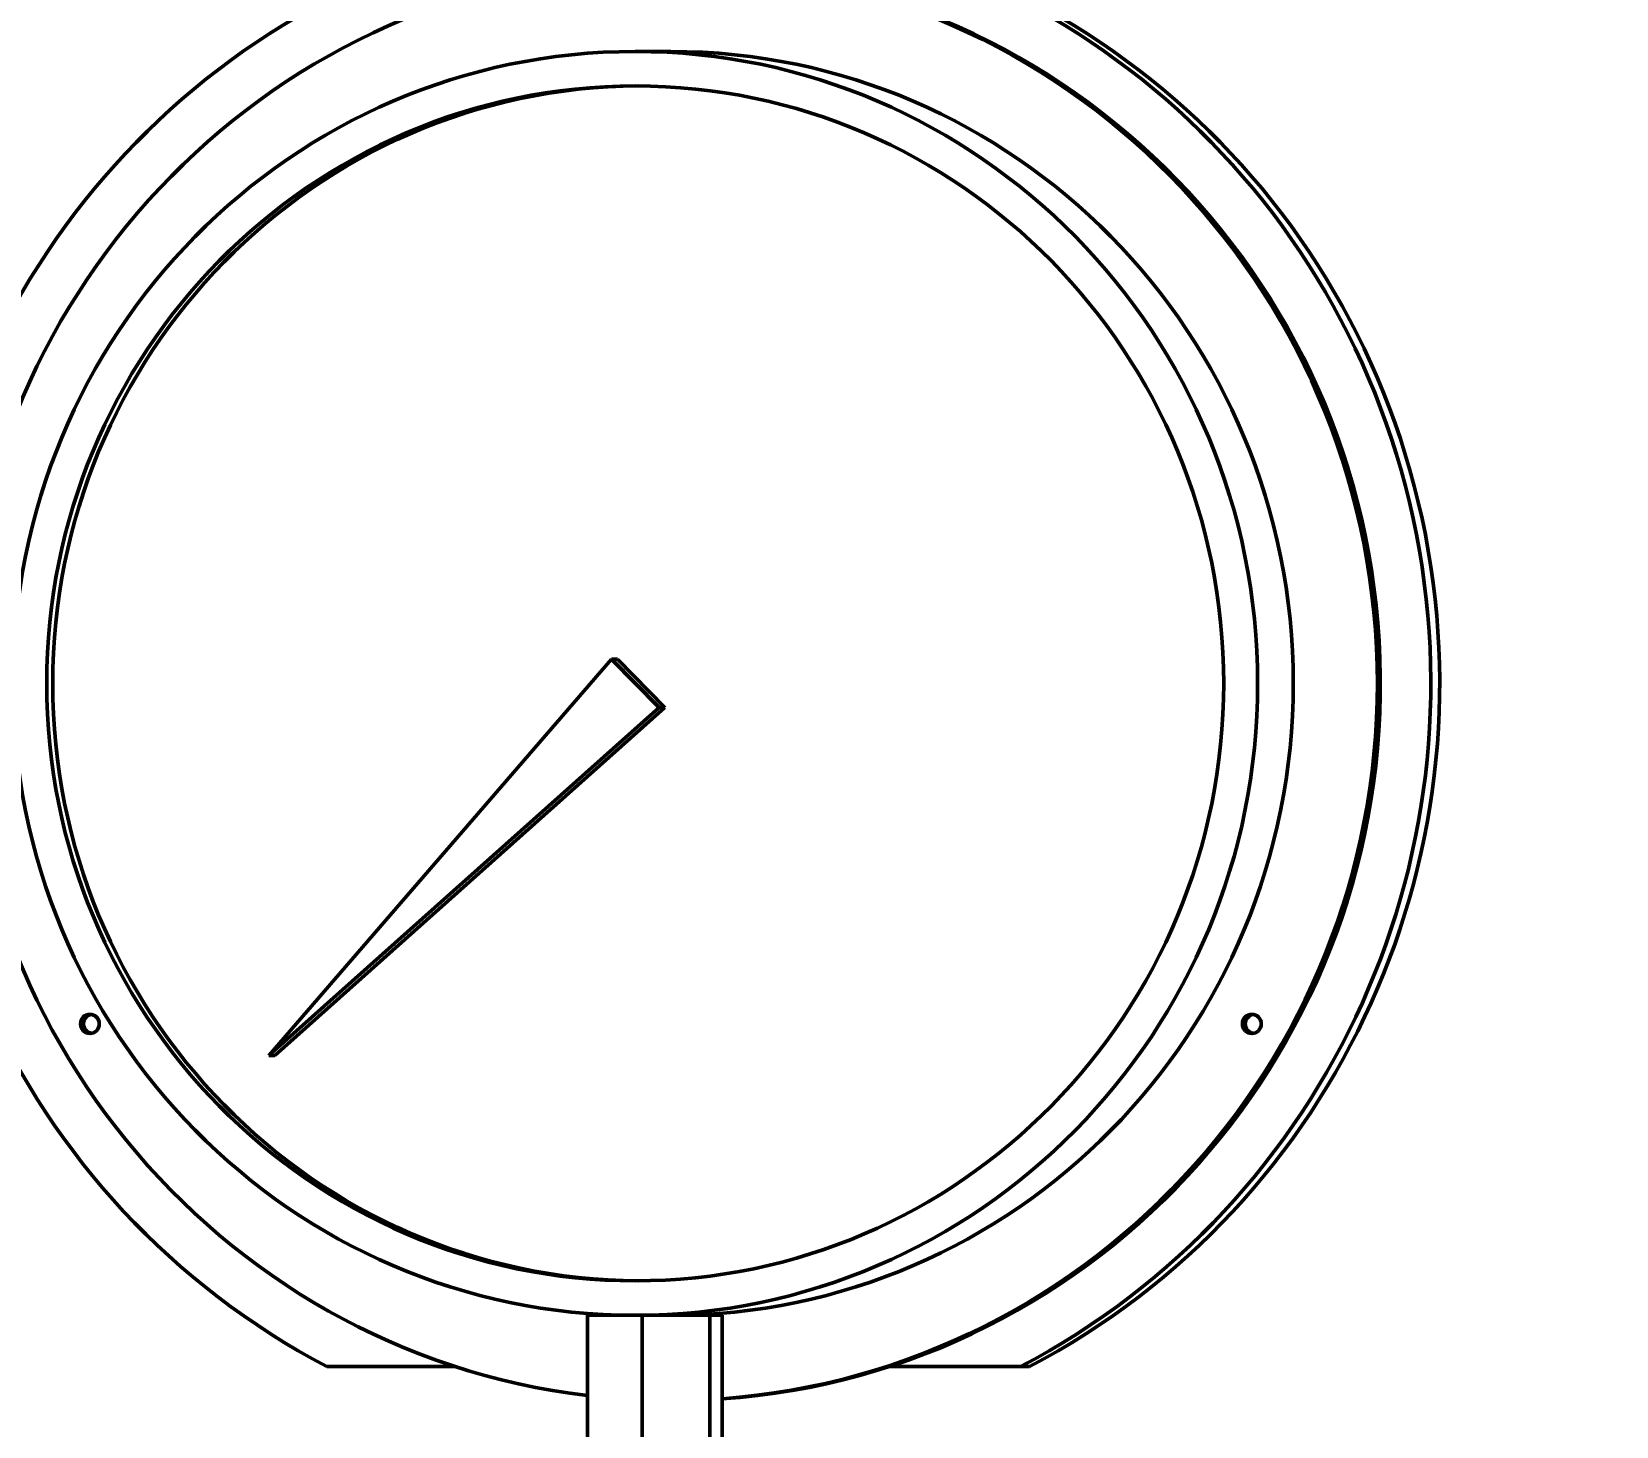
# Model space of a CAD drawing. Header units: inches. Extents: x 15 to 402, y 6 to 258.
# Drawn here: x 303.13 to 308.93, y 107.21 to 112.31 of the extents above; entities that cross this region are included whole.
import ezdxf

# ---------------------------------------------------------------- set-up
doc = ezdxf.new("R2010")
doc.units = ezdxf.units.IN
doc.header["$LTSCALE"] = 12
doc.header["$MEASUREMENT"] = 0
doc.layers.add('Dimension (ANSI)', color=7, linetype='Continuous', lineweight=25)
doc.layers.add('Visible (ANSI)', color=7, linetype='Continuous', lineweight=50)
doc.styles.add('MEMCOR Medium', font='arial.ttf')
doc.dimstyles.new('Default (ANSI)', dxfattribs={"dimscale": 12, "dimtxt": 0.15, "dimasz": 0.098425, "dimexe": 0.125, "dimexo": 0.0625, "dimgap": 0.031496, "dimtad": 0, "dimtih": 1, "dimtoh": 1, "dimdec": 4, "dimrnd": 1e-08, "dimzin": 3, "dimdsep": 46, "dimlunit": 5, "dimtxsty": 'MEMCOR Medium', "dimcen": 0.09, "dimdle": 0.393701, "dimclrd": 256, "dimclre": 256, "dimclrt": 256, "dimadec": 0, "dimazin": 1, "dimtfac": 0.8, "dimtofl": 0, "dimtmove": 0, "dimatfit": 3, "dimfxl": 1, "dimfrac": 1, "dimtolj": 1, "dimtzin": 4, "dimlwd": -1, "dimlwe": -1, "dimarcsym": 0})

# ---------------------------------------------------------------- blocks, each defined once
blk = doc.blocks.new('*D18')
at = {"layer": 'Defpoints', "color": 0, "transparency": 16777216}
for p in [(310.9678, 131.3704), (253.0684, 47.8356), (299.1251, 47.8356)]:
    blk.add_point(p, dxfattribs=at)
at = {"layer": 'Dimension (ANSI)', "transparency": 16777216}
for p, q in [((310.2178, 131.3704), (251.5684, 131.3704)), ((253.0684, 130.1893), (253.0684, 104.2917)), ((253.0684, 49.0168), (253.0684, 91.969)), ((298.3751, 47.8356), (251.5684, 47.8356))]:
    blk.add_line(p, q, dxfattribs=at)
for points in [[(252.8716, 130.1893), (253.2653, 130.1893), (253.0684, 131.3704)], [(252.8716, 49.0168), (253.2653, 49.0168), (253.0684, 47.8356)]]:
    blk.add_solid(points, dxfattribs=at)
at = {"layer": 'Dimension (ANSI)', "transparency": 16777216, "char_height": 1.8, "attachment_point": 5, "style": 'MEMCOR Medium'}
for s, insert in [('\\A1; \\fArial|b0|i0;\\H1.8000;83{\\H0.8x;\\S9#16;} in', (253.0684, 99.9947)), ('\\A1;[2121.8 mm]{\\P\\fArial|b0|i0;\\H1.8000;SHIPPING HEIGHT\\P\\fArial|b0|i0;\\H1.8000;REF.}', (253.0684, 93.8333))]:
    blk.add_mtext(s, dxfattribs=dict(at, insert=insert))

msp = doc.modelspace()

# ---------------------------------------------------------------- linework, layer by layer
at = {"layer": 'Visible (ANSI)'}
for p, q in [((305.46889, 112.23961), (305.33866, 112.23961)), ((303.99809, 108.56587), (305.25161, 110.0155)), ((305.27332, 110.0155), (305.25161, 110.0155)), ((305.25161, 110.0155), (305.4257, 109.83873)), ((305.27332, 110.0155), (305.44741, 109.83873)), ((305.4257, 109.83873), (303.99809, 108.56587)), ((305.44741, 109.83873), (304.0198, 108.56587)), ((305.44741, 109.83873), (305.4257, 109.83873)), ((304.0198, 108.56587), (303.99809, 108.56587)), ((305.33866, 107.61461), (305.16367, 107.61461)), ((305.16367, 107.61461), (305.16367, 107.11461)), ((305.36456, 107.61461), (305.33866, 107.61461)), ((305.36456, 107.61461), (305.36456, 107.11461)), ((305.61097, 107.61461), (305.36456, 107.61461)), ((305.61097, 107.61461), (305.61097, 107.11461)), ((305.65651, 107.61461), (305.61097, 107.61461)), ((305.65651, 107.61461), (305.65651, 107.11461)), ((304.68045, 107.42718), (304.21072, 107.42718)), ((306.74877, 107.42718), (306.26819, 107.42718)), ((306.78133, 107.42718), (306.74877, 107.42718))]:
    msp.add_line(p, q, dxfattribs=at)
for centre, major_axis, start_param, end_param in [((305.47975, 109.92711), (0, 2.8125), 3.6175293, 8.9488413), ((305.5123, 109.92711), (0, 2.8125), 3.6175293, 6.2831853), ((305.46889, 109.92711), (0, -2.625), 0.0726393, 6.1648421), ((305.47975, 109.92711), (0, 2.625), 3.2100232, 6.2831853), ((305.46889, 109.92711), (0, 2.3125), 3.1415927, 6.2831853), ((305.36036, 109.92711), (0, 2.18642), 0.0050404, 3.1365522), ((303.35406, 108.68092), (0, 0.035), 0.1580925, 2.9835001), ((307.60543, 108.68092), (0, 0.035), 0.1580925, 2.9835001)]:
    msp.add_ellipse(centre, major_axis=major_axis, ratio=0.9848078, start_param=start_param, end_param=end_param, dxfattribs=at)
for centre, major_axis in [((305.33866, 109.92711), (0, 2.3125)), ((305.33866, 109.92711), (0, 2.18642)), ((303.34321, 108.68092), (0, -0.035)), ((307.59458, 108.68092), (0, -0.035))]:
    msp.add_ellipse(centre, major_axis=major_axis, ratio=0.9848078, dxfattribs=at)

# ---------------------------------------------------------------- dimensions: what is measured, and where the dimension line sits
at = {"layer": 'Dimension (ANSI)'}
dim = msp.add_linear_dim(base=(253.06842, 47.83565), p1=(310.96777, 131.37045), p2=(299.12506, 47.83565), angle=90, text=' \\fArial|b0|i0;\\H1.8000;<> in\\X[2121.8 mm]{\\P\\fArial|b0|i0;\\H1.8000;SHIPPING HEIGHT\\P\\fArial|b0|i0;\\H1.8000;REF.}', dimstyle='Default (ANSI)', override={"dimgap": 0.031496, "dimdec": 4, "dimpost": '', "dimtol": 0, "dimlim": 0, "dimtp": 0, "dimtm": 0, "dimtdec": 2, "dimatfit": 1}, dxfattribs=at)
dim.commit()
dim.dimension.update_dxf_attribs({"geometry": '*D18', "text_midpoint": (253.06842, 98.13033), "dimtype": 160})

doc.saveas('drawing.dxf')
